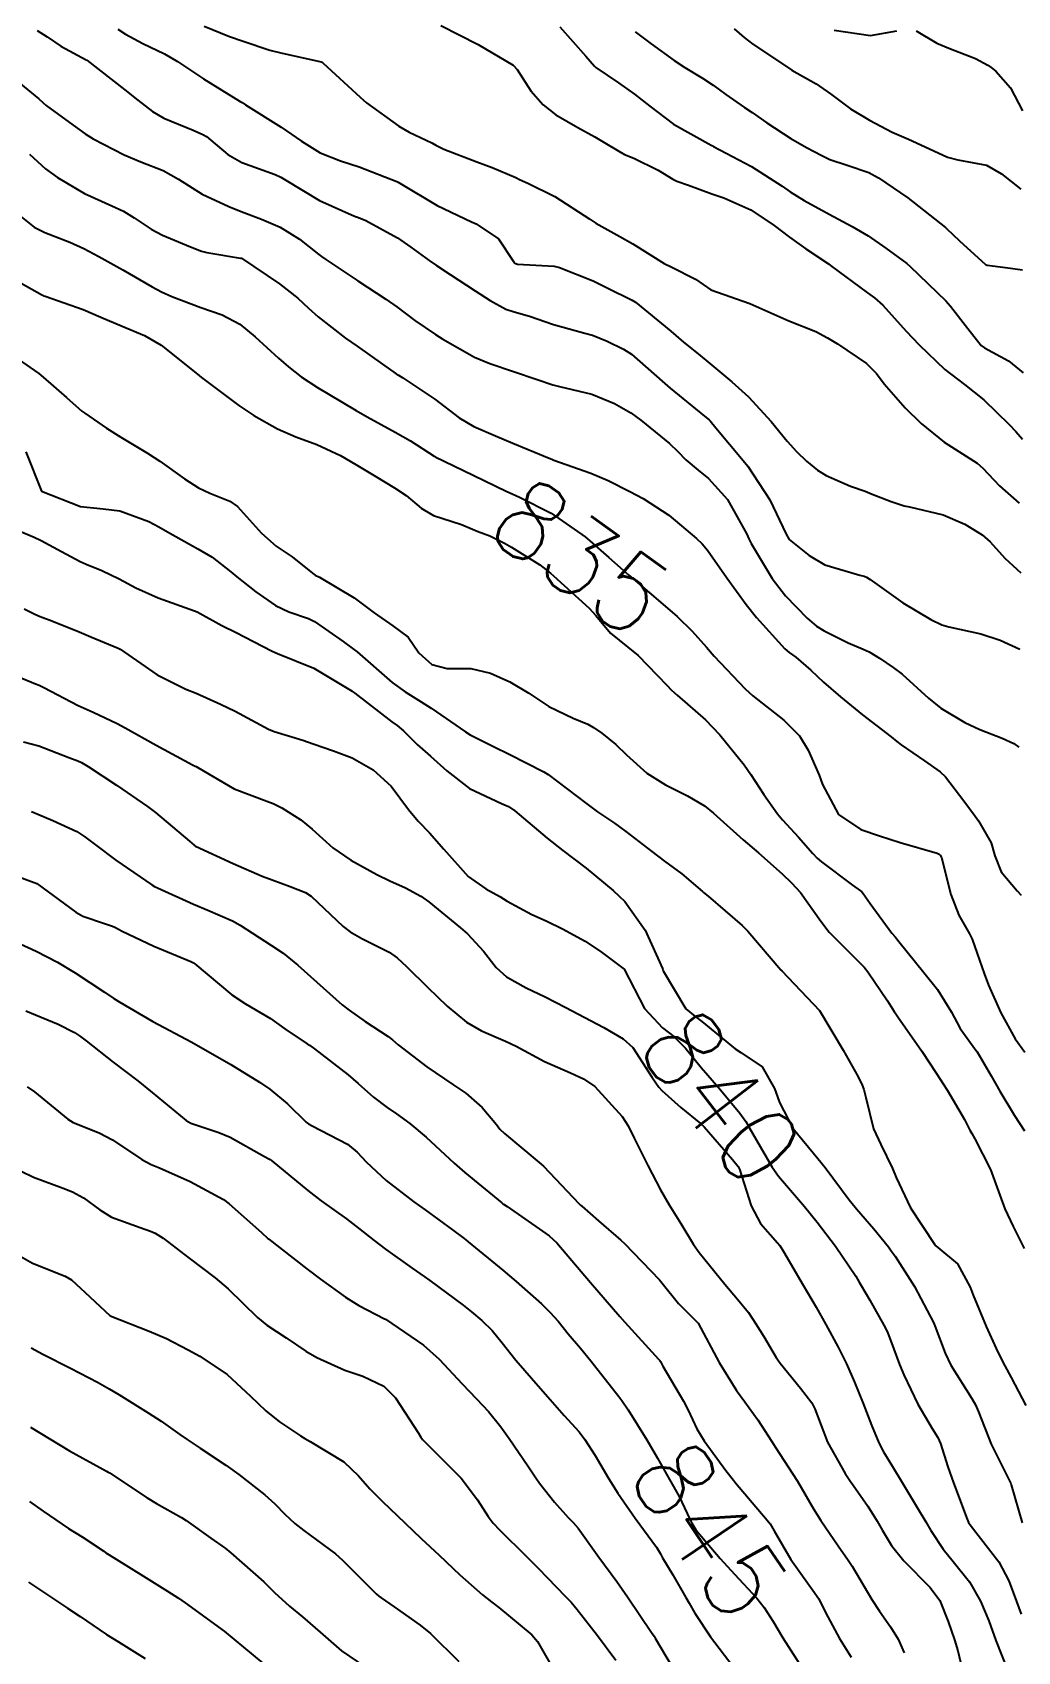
# Model space of a CAD drawing. Header units: metres. Extents: x 307586 to 320046, y 7427249 to 7434250.
# Drawn here: x 319275.3 to 319325.5, y 7427537.1 to 7427619.6 of the extents above; entities that cross this region are included whole.
import ezdxf
from ezdxf.enums import TextEntityAlignment as Align

# ---------------------------------------------------------------- set-up
doc = ezdxf.new("R2010")
doc.units = ezdxf.units.M
doc.header["$MEASUREMENT"] = 0
for name, color, linetype in [('Cotas', 45, 'Continuous'), ('Curvas de Nivel 1m', 11, 'Continuous'), ('Curvas de Nivel 5m', 15, 'Continuous')]:
    doc.layers.add(name, color=color, linetype=linetype)
doc.styles.add('Style-STANDARD', font='STANDARD.shx')

msp = doc.modelspace()

# ---------------------------------------------------------------- linework, layer by layer
at = {"layer": 'Curvas de Nivel 1m', "flags": 128}
for points, elevation in [([(319275.524, 7427619.734), (319276.035, 7427619.408), (319276.737, 7427618.94), (319278.023, 7427618.248), (319278.04, 7427618.236), (319278.066, 7427618.22), (319280.001, 7427616.719), (319280.659, 7427616.19), (319281.407, 7427615.598), (319281.984, 7427615.272), (319283.479, 7427614.654), (319283.976, 7427614.434), (319284.157, 7427614.33), (319284.391, 7427614.144), (319285.247, 7427613.412), (319285.962, 7427613), (319287.663, 7427612.395), (319287.955, 7427612.264), (319288.213, 7427612.097), (319289.938, 7427611.074), (319291.713, 7427610.266), (319291.925, 7427610.193), (319292.299, 7427610.046), (319293.914, 7427609.159), (319294.582, 7427608.693), (319295.529, 7427608.006), (319295.899, 7427607.753), (319296.596, 7427607.289), (319297.88, 7427606.464), (319298.641, 7427605.968), (319299.435, 7427605.523), (319299.867, 7427605.384), (319300.638, 7427605.17), (319301.861, 7427604.751), (319303.467, 7427604.303), (319303.857, 7427604.205), (319304.613, 7427603.899), (319305.448, 7427603.485), (319305.846, 7427603.224), (319307.41, 7427601.864), (319307.828, 7427601.506), (319309.569, 7427600.071), (319309.804, 7427599.882), (319309.856, 7427599.829), (319310.154, 7427599.472), (319311.54, 7427597.812), (319311.78, 7427597.514), (319312.915, 7427595.798), (319313.737, 7427594.047), (319313.899, 7427593.788), (319314.91, 7427592.958), (319315.72, 7427592.487), (319317.499, 7427591.958), (319317.715, 7427591.905), (319317.833, 7427591.858), (319318.022, 7427591.735), (319319.695, 7427590.548), (319321.123, 7427589.696), (319321.68, 7427589.429), (319322.039, 7427589.327), (319323.676, 7427588.98), (319324.666, 7427588.649), (319325.668, 7427588.186)], 832), ([(319279.636, 7427619.801), (319280.036, 7427619.552), (319280.918, 7427619.073), (319282.027, 7427618.542), (319282.687, 7427618.163), (319284.01, 7427617.274), (319285.89, 7427616.122), (319285.953, 7427616.081), (319285.992, 7427616.058), (319286.16, 7427615.95), (319287.98, 7427614.811), (319289.014, 7427614.09), (319289.967, 7427613.506), (319290.997, 7427613.098), (319291.96, 7427612.787), (319293.882, 7427612.031), (319293.952, 7427611.999), (319294.032, 7427611.948), (319295.935, 7427610.808), (319297.688, 7427609.982), (319297.922, 7427609.882), (319299.06, 7427609.108), (319299.835, 7427607.951), (319299.902, 7427607.88), (319300.027, 7427607.823), (319301.9, 7427607.713), (319302.176, 7427607.651), (319303.893, 7427606.964), (319304.614, 7427606.623), (319305.884, 7427605.989), (319306.058, 7427605.878), (319307.861, 7427604.397), (319308.508, 7427603.85), (319309.249, 7427603.241), (319309.842, 7427602.757), (319310.974, 7427601.819), (319311.822, 7427601.061), (319312.98, 7427599.798), (319313.793, 7427598.793), (319314.267, 7427598.263), (319314.777, 7427597.775), (319315.334, 7427597.322), (319315.776, 7427597.045), (319317.024, 7427596.494), (319317.768, 7427596.241), (319318.133, 7427596.101), (319319.093, 7427595.72), (319319.76, 7427595.501), (319320.024, 7427595.442), (319321.753, 7427595.042), (319322.856, 7427594.57), (319323.738, 7427594.016), (319324.143, 7427593.664), (319324.902, 7427592.829), (319325.717, 7427592.076)], 831), ([(319296.121, 7427619.999), (319298.033, 7427619.026), (319299.813, 7427617.962), (319300.021, 7427617.752), (319300.721, 7427616.66), (319301.343, 7427615.94), (319301.996, 7427615.437), (319303.111, 7427614.794), (319303.979, 7427614.311), (319304.653, 7427613.9), (319305.491, 7427613.41), (319305.966, 7427613.222), (319307.21, 7427612.617), (319307.956, 7427612.157), (319308.158, 7427612.06), (319308.763, 7427611.848), (319309.947, 7427611.411), (319310.562, 7427611.205), (319311.935, 7427610.596), (319313.135, 7427609.798), (319313.917, 7427609.206), (319314.745, 7427608.611), (319315.904, 7427607.832), (319316.008, 7427607.759), (319317.889, 7427606.363), (319318.254, 7427606.102), (319318.668, 7427605.728), (319319.863, 7427604.413), (319320.526, 7427603.703), (319321.84, 7427602.444), (319322.83, 7427601.68), (319323.821, 7427600.907), (319325.118, 7427599.65), (319325.452, 7427599.297), (319325.796, 7427598.904)], 829), ([(319302.195, 7427619.928), (319303.517, 7427618.426), (319303.961, 7427617.911), (319304.022, 7427617.855), (319305.19, 7427617.068), (319306.009, 7427616.494), (319306.781, 7427615.872), (319307.989, 7427614.965), (319309.915, 7427613.889), (319309.973, 7427613.857), (319310.027, 7427613.829), (319311.963, 7427612.807), (319313.531, 7427611.794), (319313.949, 7427611.504), (319314.651, 7427611.07), (319315.932, 7427610.37), (319317.114, 7427609.748), (319317.918, 7427609.259), (319318.818, 7427608.632), (319319.904, 7427607.852), (319320.069, 7427607.708), (319321.885, 7427605.947), (319322.119, 7427605.688), (319323.006, 7427604.538), (319323.69, 7427603.672), (319323.852, 7427603.548), (319325.082, 7427602.888), (319325.839, 7427602.289)], 828), ([(319306.041, 7427619.663), (319306.854, 7427619.052), (319308.026, 7427618.209), (319308.571, 7427617.855), (319309.475, 7427617.303), (319310.014, 7427616.949), (319310.663, 7427616.477), (319311.617, 7427615.814), (319311.999, 7427615.551), (319312.761, 7427615.033), (319313.98, 7427614.23), (319314.778, 7427613.778), (319315.558, 7427613.355), (319315.967, 7427613.151), (319316.848, 7427612.867), (319317.961, 7427612.501), (319318.446, 7427612.221), (319319.201, 7427611.721), (319319.945, 7427611.205), (319321.87, 7427609.691), (319321.922, 7427609.647), (319322.583, 7427609.017), (319323.904, 7427607.812), (319323.999, 7427607.764), (319324.929, 7427607.655), (319325.798, 7427607.538)], 827), ([(319311.083, 7427619.824), (319311.601, 7427619.379), (319312.035, 7427619.034), (319313.905, 7427617.791), (319314.022, 7427617.722), (319315.263, 7427617.018), (319316.01, 7427616.503), (319317.02, 7427615.75), (319317.994, 7427615.156), (319319.151, 7427614.557), (319319.98, 7427614.192), (319321.055, 7427613.699), (319321.969, 7427613.27), (319322.503, 7427613.149), (319323.965, 7427612.876), (319324.734, 7427612.432), (319325.713, 7427611.644)], 826), ([(319274.012, 7427617.555), (319275.609, 7427616.246), (319275.81, 7427616.062), (319275.99, 7427615.911), (319277.168, 7427615.041), (319277.975, 7427614.475), (319278.39, 7427614.216), (319279.965, 7427613.4), (319280.816, 7427613.042), (319281.957, 7427612.594), (319282.729, 7427612.162), (319283.942, 7427611.396), (319285.307, 7427610.754), (319285.929, 7427610.509), (319286.977, 7427610.109), (319287.919, 7427609.7), (319288.914, 7427609.091), (319289.905, 7427608.311), (319290.041, 7427608.206), (319290.246, 7427608.067), (319291.887, 7427606.98), (319293.319, 7427606.036), (319293.869, 7427605.642), (319294.798, 7427604.951), (319295.855, 7427604.23), (319296.222, 7427603.996), (319297.844, 7427603.079), (319298.624, 7427602.751), (319299.837, 7427602.351), (319301.044, 7427601.938), (319301.829, 7427601.676), (319302.17, 7427601.584), (319303.822, 7427601.189), (319304.988, 7427600.72), (319305.808, 7427600.235), (319306.327, 7427599.875), (319307.791, 7427598.68), (319308.208, 7427598.275), (319308.622, 7427597.847), (319309.251, 7427597.311), (319309.774, 7427596.897), (319310.747, 7427595.82), (319311.736, 7427594.046), (319311.84, 7427593.809), (319311.954, 7427593.584), (319313.021, 7427591.797), (319313.7, 7427590.913), (319314.818, 7427589.773), (319315.283, 7427589.37), (319315.677, 7427589.123), (319316.905, 7427588.513), (319317.667, 7427588.189), (319317.981, 7427588.05), (319318.506, 7427587.727), (319319.198, 7427587.257), (319319.655, 7427586.913), (319321.006, 7427585.696), (319321.635, 7427585.185), (319322.851, 7427584.452), (319323.619, 7427584.094), (319324.764, 7427583.653), (319325.354, 7427583.387), (319325.608, 7427583.197)], 833), ([(319275.135, 7427613.423), (319275.957, 7427612.691), (319276.567, 7427612.234), (319277.941, 7427611.426), (319279.342, 7427610.795), (319279.928, 7427610.524), (319280.468, 7427610.192), (319281.342, 7427609.603), (319281.914, 7427609.299), (319283.356, 7427608.708), (319283.906, 7427608.492), (319284.177, 7427608.417), (319285.903, 7427608.136), (319285.943, 7427608.12), (319287.884, 7427606.814), (319288.819, 7427606.086), (319289.368, 7427605.578), (319289.864, 7427605.129), (319291.262, 7427604.056), (319291.849, 7427603.64), (319293.148, 7427602.729), (319293.835, 7427602.236), (319293.96, 7427602.154), (319294.18, 7427602.025), (319295.817, 7427600.933), (319297.054, 7427599.987), (319297.799, 7427599.54), (319298.902, 7427599.071), (319299.79, 7427598.701), (319301.647, 7427597.931), (319301.782, 7427597.871), (319301.883, 7427597.828), (319303.776, 7427597.172), (319304.663, 7427596.788), (319305.766, 7427596.235), (319306.439, 7427595.873), (319307.75, 7427595.018), (319309.173, 7427593.838), (319309.461, 7427593.565), (319309.727, 7427593.234), (319310.706, 7427591.82), (319311.693, 7427590.471), (319312.231, 7427589.805), (319313.667, 7427588.213), (319313.899, 7427588.02), (319314.238, 7427587.781), (319315.001, 7427587.115), (319315.65, 7427586.513), (319316.515, 7427585.751), (319317.629, 7427584.844), (319319.091, 7427583.718), (319319.385, 7427583.488), (319319.609, 7427583.317), (319320.797, 7427582.502), (319321.595, 7427581.927), (319321.864, 7427581.687), (319322.801, 7427580.452), (319323.375, 7427579.672), (319323.561, 7427579.429), (319324.197, 7427578.308), (319324.379, 7427577.657), (319324.715, 7427576.832), (319325.525, 7427575.875), (319325.731, 7427575.638)], 834), ([(319273.889, 7427607.31), (319275.798, 7427606.241), (319275.847, 7427606.215), (319275.873, 7427606.201), (319275.928, 7427606.183), (319277.866, 7427605.518), (319278.781, 7427605.125), (319279.858, 7427604.655), (319280.998, 7427604.179), (319281.848, 7427603.691), (319283.785, 7427602.15), (319283.832, 7427602.108), (319283.985, 7427601.993), (319285.81, 7427600.622), (319286.581, 7427600.112), (319287.796, 7427599.424), (319288.725, 7427599.019), (319289.788, 7427598.628), (319290.996, 7427598.058), (319291.776, 7427597.599), (319292.813, 7427596.994), (319293.759, 7427596.423), (319294.351, 7427596.021), (319295.126, 7427595.388), (319295.743, 7427595.005), (319297.183, 7427594.542), (319297.736, 7427594.31), (319297.969, 7427594.21), (319298.615, 7427593.967), (319299.363, 7427593.589), (319299.727, 7427593.394), (319301.165, 7427592.489), (319301.714, 7427592.068), (319301.87, 7427591.928), (319303.688, 7427590.28), (319304.029, 7427589.905), (319304.783, 7427589.003), (319305.667, 7427588.288), (319306.192, 7427587.875), (319307.648, 7427586.354), (319307.895, 7427586.106), (319308.185, 7427585.852), (319309.624, 7427584.587), (319310.349, 7427583.823), (319311.598, 7427582.288), (319311.936, 7427581.807), (319312.593, 7427580.784), (319313.298, 7427579.793), (319313.56, 7427579.48), (319314.373, 7427578.599), (319315.101, 7427577.767), (319315.317, 7427577.54), (319315.539, 7427577.343), (319317.123, 7427576.148), (319317.524, 7427575.874), (319317.6, 7427575.815), (319317.672, 7427575.738), (319318.03, 7427575.217), (319319.125, 7427573.716), (319319.296, 7427573.518), (319319.489, 7427573.29), (319320.763, 7427571.697), (319321.46, 7427570.83), (319322.168, 7427569.679), (319322.618, 7427568.855), (319323.424, 7427567.747), (319323.483, 7427567.659), (319324.2, 7427566.441), (319324.649, 7427565.648), (319325.384, 7427564.404), (319325.891, 7427563.635)], 836), ([(319274.552, 7427602.971), (319275.614, 7427602.243), (319275.83, 7427602.064), (319277.017, 7427601.026), (319277.805, 7427600.333), (319277.956, 7427600.218), (319279.062, 7427599.467), (319279.791, 7427599.008), (319281.151, 7427598.176), (319281.777, 7427597.771), (319283.04, 7427596.881), (319283.757, 7427596.412), (319284.334, 7427596.141), (319285.359, 7427595.736), (319285.746, 7427595.463), (319286.964, 7427594.108), (319287.726, 7427593.434), (319288.532, 7427592.899), (319289.568, 7427592.072), (319289.711, 7427591.97), (319289.923, 7427591.854), (319291.694, 7427590.813), (319292.715, 7427590.04), (319293.676, 7427589.376), (319294.45, 7427588.797), (319294.994, 7427588.01), (319295.654, 7427587.412), (319296.437, 7427587.206), (319297.651, 7427587.2), (319298.651, 7427586.962), (319299.642, 7427586.526), (319300.609, 7427585.94), (319301.626, 7427585.264), (319302.867, 7427584.671), (319303.617, 7427584.363), (319303.909, 7427584.199), (319304.334, 7427583.899), (319305.05, 7427583.331), (319305.602, 7427582.797), (319306.633, 7427581.87), (319307.584, 7427581.269), (319308.713, 7427580.706), (319309.568, 7427580.199), (319310.033, 7427579.825), (319311.55, 7427578.474), (319312.321, 7427577.802), (319313.532, 7427576.729), (319314.016, 7427576.271), (319314.466, 7427575.776), (319315.501, 7427574.317), (319315.94, 7427573.756), (319317.478, 7427572.214), (319317.716, 7427571.977), (319317.913, 7427571.733), (319318.904, 7427570.266), (319319.254, 7427569.713), (319319.327, 7427569.597), (319319.44, 7427569.439), (319320.668, 7427567.698), (319321.411, 7427566.546), (319321.749, 7427566.027), (319321.975, 7427565.681), (319322.836, 7427564.213), (319323.117, 7427563.664), (319323.207, 7427563.498), (319323.369, 7427563.227), (319324.161, 7427561.652), (319324.635, 7427560.345), (319324.89, 7427559.644), (319325.314, 7427558.75), (319325.886, 7427557.634)], 837), ([(319274.956, 7427598.252), (319275.753, 7427596.24), (319277.745, 7427595.473), (319278.885, 7427595.344), (319279.743, 7427595.24), (319281.221, 7427594.692), (319281.736, 7427594.428), (319282.175, 7427594.166), (319283.725, 7427593.314), (319284.458, 7427592.877), (319285.402, 7427592.125), (319285.709, 7427591.872), (319286.688, 7427591.12), (319287.688, 7427590.421), (319288.367, 7427590.09), (319289.362, 7427589.757), (319289.678, 7427589.604), (319291.142, 7427588.581), (319291.664, 7427588.195), (319291.848, 7427588.048), (319293.64, 7427586.491), (319294.296, 7427586.02), (319295.126, 7427585.506), (319295.625, 7427585.179), (319297.373, 7427583.982), (319297.611, 7427583.829), (319298.846, 7427583.202), (319299.602, 7427582.843), (319301.379, 7427581.932), (319301.591, 7427581.794), (319302.088, 7427581.422), (319303.569, 7427580.296), (319304.119, 7427579.902), (319304.978, 7427579.31), (319305.553, 7427578.895), (319306.892, 7427577.867), (319307.536, 7427577.387), (319308.413, 7427576.733), (319309.472, 7427575.831), (319309.499, 7427575.807), (319309.522, 7427575.787), (319309.753, 7427575.595), (319311.497, 7427574.103), (319311.785, 7427573.807), (319313.473, 7427571.836), (319313.497, 7427571.814), (319313.517, 7427571.789), (319315.443, 7427569.76), (319316.656, 7427567.748), (319317.409, 7427566.387), (319317.623, 7427565.955), (319317.703, 7427565.735), (319317.798, 7427565.332), (319318.199, 7427563.728), (319318.567, 7427562.924), (319319.158, 7427561.713), (319319.346, 7427561.246), (319320.086, 7427559.702), (319321.305, 7427557.854), (319321.379, 7427557.764), (319321.481, 7427557.687), (319322.474, 7427556.852), (319323.121, 7427555.662), (319323.277, 7427555.247), (319323.942, 7427553.653), (319324.542, 7427552.344), (319324.889, 7427551.643), (319325.224, 7427551.051), (319325.963, 7427549.632)], 838), ([(319274.519, 7427594.258), (319275.379, 7427593.895), (319275.728, 7427593.738), (319276.775, 7427593.177), (319277.717, 7427592.656), (319278.025, 7427592.524), (319278.826, 7427592.203), (319279.707, 7427591.772), (319280.557, 7427591.325), (319281.692, 7427590.801), (319283.553, 7427590.151), (319283.682, 7427590.097), (319284.947, 7427589.402), (319285.672, 7427589.038), (319287.487, 7427588.102), (319287.662, 7427588.014), (319287.79, 7427587.969), (319289.65, 7427587.224), (319291.59, 7427586.05), (319291.633, 7427586.02), (319291.739, 7427585.942), (319293.618, 7427584.493), (319293.887, 7427584.297), (319294.216, 7427584.021), (319294.922, 7427583.326), (319295.6, 7427582.728), (319296.427, 7427581.992), (319297.58, 7427581.086), (319299.208, 7427580.316), (319299.566, 7427580.166), (319299.899, 7427579.947), (319301.549, 7427578.551), (319302.344, 7427577.922), (319303.53, 7427577.022), (319304.909, 7427575.889), (319305.228, 7427575.602), (319305.507, 7427575.317), (319306.55, 7427573.869), (319307.433, 7427571.901), (319307.448, 7427571.86), (319307.472, 7427571.796), (319308.621, 7427569.842), (319309.076, 7427569.472), (319309.437, 7427569.21), (319311.131, 7427567.813), (319311.42, 7427567.629), (319312.514, 7427566.898), (319313.146, 7427565.784), (319313.21, 7427565.593), (319313.392, 7427565.073), (319314.086, 7427563.773), (319315.357, 7427562.216), (319315.724, 7427561.756), (319316.962, 7427560.11), (319317.253, 7427559.741), (319317.322, 7427559.66), (319318.211, 7427558.625), (319318.961, 7427557.715), (319319.104, 7427557.516), (319319.298, 7427557.243), (319320.293, 7427555.7), (319321.255, 7427553.848), (319321.32, 7427553.689), (319321.853, 7427552.294), (319322.148, 7427551.676), (319323.208, 7427549.986), (319323.401, 7427549.658), (319323.548, 7427549.308), (319324.196, 7427547.65), (319325.164, 7427545.722), (319325.202, 7427545.64), (319325.22, 7427545.581), (319325.777, 7427543.634)], 839), ([(319273.646, 7427587.171), (319275.449, 7427586.429), (319275.635, 7427586.354), (319275.862, 7427586.238), (319277.624, 7427585.321), (319278.39, 7427584.977), (319279.615, 7427584.407), (319280.012, 7427584.186), (319281.604, 7427583.297), (319283.45, 7427582.296), (319283.594, 7427582.223), (319283.645, 7427582.201), (319283.719, 7427582.148), (319285.577, 7427581.064), (319287.239, 7427580.432), (319287.566, 7427580.322), (319288.013, 7427580.093), (319288.973, 7427579.495), (319289.552, 7427579.012), (319290.609, 7427578.059), (319291.534, 7427577.432), (319292.861, 7427576.698), (319293.518, 7427576.372), (319294.326, 7427576.018), (319295.103, 7427575.601), (319295.506, 7427575.301), (319297.13, 7427573.984), (319297.49, 7427573.673), (319298.301, 7427572.787), (319298.952, 7427571.958), (319299.466, 7427571.477), (319300.48, 7427570.918), (319301.451, 7427570.46), (319302.503, 7427569.919), (319303.438, 7427569.421), (319304.44, 7427568.902), (319305.427, 7427568.328), (319305.909, 7427567.875), (319306.91, 7427566.355), (319307.245, 7427565.861), (319307.391, 7427565.684), (319308.361, 7427564.824), (319309.375, 7427564.007), (319309.553, 7427563.828), (319311.004, 7427562.166), (319311.29, 7427561.811), (319311.351, 7427561.68), (319311.961, 7427559.8), (319312.429, 7427558.908), (319313.304, 7427557.919), (319313.412, 7427557.779), (319313.597, 7427557.48), (319314.601, 7427555.767), (319315.266, 7427554.642), (319315.768, 7427553.755), (319316.393, 7427552.597), (319316.819, 7427551.744), (319317.219, 7427550.817), (319317.662, 7427549.733), (319318.09, 7427548.625), (319318.462, 7427547.721), (319318.713, 7427547.254), (319319.171, 7427546.52), (319319.66, 7427545.705), (319320.426, 7427544.414), (319320.866, 7427543.693), (319321.129, 7427543.254), (319321.743, 7427542.305), (319322.258, 7427541.673), (319323.097, 7427540.625), (319323.656, 7427539.654), (319324.072, 7427538.651), (319324.442, 7427537.646), (319325.047, 7427536.088)], 841), ([(319274.822, 7427583.468), (319275.603, 7427583.256), (319277.149, 7427582.673), (319277.596, 7427582.488), (319277.781, 7427582.403), (319278.132, 7427582.212), (319279.579, 7427581.257), (319281.163, 7427580.174), (319281.56, 7427579.869), (319283.295, 7427578.403), (319283.543, 7427578.188), (319283.568, 7427578.175), (319283.609, 7427578.149), (319285.53, 7427577.263), (319287.007, 7427576.619), (319287.518, 7427576.422), (319288.438, 7427576.086), (319289.223, 7427575.787), (319289.508, 7427575.601), (319291.142, 7427574.054), (319291.49, 7427573.772), (319292.088, 7427573.443), (319293.48, 7427572.737), (319293.899, 7427572.446), (319294.367, 7427572.017), (319295.457, 7427570.938), (319296.443, 7427569.99), (319297.435, 7427569.173), (319298.191, 7427568.729), (319299.426, 7427568.209), (319299.963, 7427567.945), (319301.411, 7427567.166), (319302.729, 7427566.584), (319303.399, 7427566.281), (319303.98, 7427565.894), (319305.378, 7427564.356), (319305.674, 7427563.877), (319305.992, 7427563.249), (319306.683, 7427561.867), (319307.334, 7427560.613), (319307.774, 7427559.853), (319308.365, 7427558.896), (319309.006, 7427557.834), (319309.297, 7427557.425), (319310.61, 7427555.817), (319311.265, 7427555.038), (319311.814, 7427554.358), (319312.194, 7427553.796), (319312.597, 7427553.14), (319313.236, 7427552.065), (319313.432, 7427551.778), (319314.469, 7427550.513), (319315.055, 7427549.761), (319315.2, 7427549.459), (319315.848, 7427547.753), (319316.746, 7427546.158), (319317.028, 7427545.741), (319317.151, 7427545.565), (319317.908, 7427544.493), (319318.384, 7427543.721), (319318.658, 7427543.247), (319319.121, 7427542.48), (319319.736, 7427541.704), (319321.093, 7427540.349), (319321.588, 7427539.682), (319322.013, 7427538.617), (319322.334, 7427537.671), (319322.498, 7427537.109), (319322.833, 7427535.663)], 842), ([(319275.233, 7427579.918), (319275.558, 7427579.783), (319276.327, 7427579.46), (319277.55, 7427578.89), (319277.959, 7427578.625), (319278.499, 7427578.206), (319279.532, 7427577.439), (319281.374, 7427576.171), (319281.512, 7427576.09), (319281.66, 7427576.02), (319283.503, 7427575.189), (319284.237, 7427574.876), (319285.495, 7427574.331), (319285.882, 7427574.116), (319287.483, 7427573.082), (319288.072, 7427572.684), (319288.826, 7427572.08), (319289.464, 7427571.503), (319291.083, 7427570.054), (319291.44, 7427569.777), (319292.267, 7427569.209), (319293.427, 7427568.437), (319293.661, 7427568.262), (319293.941, 7427568.022), (319295.406, 7427566.892), (319296.734, 7427565.987), (319297.389, 7427565.543), (319298.237, 7427564.822), (319298.957, 7427563.956), (319299.139, 7427563.722), (319299.368, 7427563.487), (319301.237, 7427561.931), (319301.351, 7427561.821), (319303.175, 7427559.902), (319303.255, 7427559.833), (319303.322, 7427559.785), (319304.167, 7427559.039), (319305.305, 7427558.054), (319305.485, 7427557.878), (319307.275, 7427556.028), (319307.415, 7427555.858), (319308.239, 7427554.821), (319309.253, 7427553.83), (319310.329, 7427551.819), (319311.212, 7427550.389), (319311.634, 7427549.804), (319312.29, 7427548.89), (319313.006, 7427547.783), (319313.179, 7427547.515), (319314.323, 7427545.768), (319315.139, 7427544.348), (319315.501, 7427543.756), (319316.399, 7427542.468), (319316.91, 7427541.742), (319317.108, 7427541.426), (319318.117, 7427539.724), (319318.498, 7427539.14), (319319.069, 7427538.337), (319319.448, 7427537.706), (319319.753, 7427537.006)], 843), ([(319273.523, 7427576.971), (319275.513, 7427576.24), (319277.498, 7427574.778), (319277.86, 7427574.578), (319278.966, 7427574.198), (319279.368, 7427574.068), (319279.491, 7427574.013), (319279.861, 7427573.815), (319281.482, 7427573.045), (319283.363, 7427572.262), (319283.474, 7427572.212), (319283.513, 7427572.19), (319283.568, 7427572.149), (319285.45, 7427570.567), (319286.163, 7427570.113), (319287.436, 7427569.36), (319288.17, 7427568.829), (319289.306, 7427568.072), (319289.422, 7427567.994), (319289.674, 7427567.813), (319291.4, 7427566.49), (319291.906, 7427566.045), (319292.694, 7427565.344), (319293.381, 7427564.817), (319293.858, 7427564.495), (319294.535, 7427564.008), (319295.366, 7427563.305), (319296.794, 7427561.986), (319297.346, 7427561.506), (319299.234, 7427559.951), (319299.286, 7427559.914), (319299.322, 7427559.887), (319299.497, 7427559.773), (319301.309, 7427558.515), (319301.652, 7427558.271), (319302.046, 7427557.919), (319303.281, 7427556.458), (319303.755, 7427555.895), (319305.256, 7427554.168), (319305.512, 7427553.877), (319307.234, 7427551.981), (319307.288, 7427551.914), (319307.325, 7427551.859), (319307.454, 7427551.632), (319308.501, 7427549.841), (319308.74, 7427549.379), (319309.189, 7427548.441), (319309.552, 7427547.826), (319310.66, 7427546.315), (319311.049, 7427545.811), (319311.152, 7427545.681), (319312.013, 7427544.669), (319312.778, 7427543.785), (319312.93, 7427543.582), (319313.127, 7427543.232), (319313.986, 7427541.771), (319315.09, 7427540.231), (319315.398, 7427539.757), (319315.755, 7427539.075), (319316.455, 7427537.746), (319317.049, 7427536.798)], 844), ([(319274.946, 7427569.755), (319275.436, 7427569.539), (319276.595, 7427569.064), (319277.427, 7427568.65), (319277.688, 7427568.479), (319278.034, 7427568.211), (319279.407, 7427567.136), (319280.661, 7427566.177), (319281.387, 7427565.586), (319283.136, 7427564.152), (319283.372, 7427564.028), (319284.789, 7427563.55), (319285.365, 7427563.299), (319287.131, 7427562.327), (319287.354, 7427562.198), (319287.413, 7427562.159), (319287.506, 7427562.098), (319289.331, 7427560.588), (319290.023, 7427560.063), (319291.314, 7427559.136), (319291.927, 7427558.659), (319292.721, 7427558.029), (319293.297, 7427557.597), (319294.655, 7427556.633), (319295.276, 7427556.198), (319295.554, 7427555.997), (319297.261, 7427554.746), (319297.692, 7427554.408), (319298.215, 7427553.966), (319298.734, 7427553.444), (319299.242, 7427552.813), (319299.954, 7427551.943), (319301.211, 7427550.485), (319301.696, 7427549.923), (319302.405, 7427549.122), (319303.187, 7427548.28), (319303.474, 7427547.897), (319303.991, 7427547.071), (319304.692, 7427545.885), (319305.146, 7427545.148), (319306.039, 7427543.871), (319307.118, 7427542.405), (319307.321, 7427542.063), (319307.435, 7427541.855), (319307.954, 7427540.993), (319308.628, 7427539.837), (319308.791, 7427539.546), (319309.075, 7427539.04), (319309.874, 7427537.822), (319311.04, 7427536.311)], 846), ([(319275.013, 7427565.869), (319275.387, 7427565.626), (319277.09, 7427564.223), (319277.371, 7427564.062), (319278.686, 7427563.52), (319279.363, 7427563.166), (319280.874, 7427562.175), (319281.349, 7427561.919), (319281.764, 7427561.747), (319283.337, 7427561.051), (319285.035, 7427560.123), (319285.321, 7427559.914), (319286.973, 7427558.437), (319287.303, 7427558.141), (319287.325, 7427558.122), (319287.353, 7427558.099), (319289.281, 7427556.587), (319289.99, 7427556.063), (319291.264, 7427555.155), (319291.944, 7427554.724), (319293.253, 7427554.051), (319293.305, 7427554.019), (319295.24, 7427552.706), (319296.044, 7427551.992), (319297.214, 7427550.735), (319297.943, 7427549.969), (319298.548, 7427549.311), (319299.189, 7427548.529), (319299.614, 7427547.946), (319300.559, 7427546.539), (319300.963, 7427545.932), (319301.15, 7427545.663), (319301.92, 7427544.698), (319302.623, 7427543.908), (319302.879, 7427543.653), (319303.128, 7427543.362), (319304.176, 7427541.889), (319305.094, 7427540.649), (319305.646, 7427539.874), (319306.875, 7427538.052), (319307.004, 7427537.861), (319307.062, 7427537.767), (319308.188, 7427535.843)], 847), ([(319273.432, 7427562.188), (319275.338, 7427561.26), (319276.849, 7427560.706), (319277.327, 7427560.524), (319277.884, 7427560.212), (319278.719, 7427559.601), (319279.313, 7427559.235), (319280.777, 7427558.706), (319281.306, 7427558.516), (319281.544, 7427558.405), (319281.95, 7427558.16), (319283.288, 7427557.142), (319284.615, 7427556.127), (319285.267, 7427555.57), (319286.773, 7427554.105), (319287.249, 7427553.721), (319288.233, 7427553.075), (319289.236, 7427552.388), (319289.788, 7427552.064), (319291.224, 7427551.433), (319292.139, 7427551.116), (319293.212, 7427550.609), (319293.808, 7427550.014), (319294.976, 7427548.211), (319295.103, 7427548.001), (319295.181, 7427547.898), (319297.098, 7427545.981), (319297.152, 7427545.919), (319297.991, 7427544.816), (319298.543, 7427543.959), (319298.791, 7427543.616), (319299.126, 7427543.269), (319300.48, 7427541.936), (319301.104, 7427541.31), (319302.464, 7427539.909), (319302.764, 7427539.589), (319303.076, 7427539.217), (319304.108, 7427537.89), (319305.044, 7427536.637)], 848), ([(319273.855, 7427557.694), (319275.283, 7427556.884), (319276.947, 7427556.223), (319277.271, 7427556.037), (319278.216, 7427555.159), (319279.253, 7427554.19), (319281.245, 7427553.42), (319282.13, 7427553.045), (319283.236, 7427552.469), (319283.833, 7427552.134), (319285.219, 7427551.197), (319286.418, 7427550.108), (319287.195, 7427549.35), (319287.891, 7427548.79), (319288.955, 7427548.073), (319289.181, 7427547.935), (319289.463, 7427547.783), (319291.164, 7427546.756), (319291.92, 7427546.038), (319292.494, 7427545.378), (319293.14, 7427544.726), (319293.901, 7427544.012), (319295.121, 7427542.85), (319296.033, 7427541.991), (319297.098, 7427540.991), (319298.255, 7427539.962), (319298.717, 7427539.593), (319299.077, 7427539.32), (319300.77, 7427537.933), (319301.058, 7427537.589), (319301.998, 7427535.916)], 849), ([(319275.186, 7427548.517), (319275.662, 7427548.235), (319277.169, 7427547.316), (319279.065, 7427546.281), (319279.154, 7427546.229), (319279.215, 7427546.189), (319281.14, 7427544.918), (319281.607, 7427544.633), (319282.465, 7427544.15), (319282.895, 7427543.908), (319283.129, 7427543.758), (319284.39, 7427542.857), (319285.115, 7427542.345), (319285.415, 7427542.117), (319287.091, 7427540.638), (319287.642, 7427540.092), (319288.394, 7427539.398), (319289.071, 7427538.853), (319289.966, 7427538.061), (319291.049, 7427537.11), (319292.658, 7427536.026)], 851), ([(319275.138, 7427544.721), (319275.839, 7427544.233), (319277.12, 7427543.356), (319277.829, 7427542.925), (319278.928, 7427542.193), (319279.035, 7427542.114), (319279.111, 7427542.062), (319279.427, 7427541.868), (319281.093, 7427540.833), (319282.181, 7427540.154), (319282.733, 7427539.799), (319283.077, 7427539.563), (319285.063, 7427538.12), (319287.039, 7427536.478)], 852), ([(319275.087, 7427540.621), (319275.653, 7427540.234), (319277.074, 7427539.281), (319277.718, 7427538.859), (319278.682, 7427538.196), (319279.059, 7427537.943), (319279.671, 7427537.567), (319281.041, 7427536.726)], 853)]:
    msp.add_lwpolyline(points, dxfattribs=dict(at, elevation=elevation))
at = {"layer": 'Curvas de Nivel 5m', "flags": 128}
for points, elevation in [([(319284.041, 7427619.95), (319285.343, 7427619.438), (319286.034, 7427619.19), (319287.395, 7427618.741), (319288.028, 7427618.573), (319289.955, 7427618.149), (319290.023, 7427618.131), (319290.06, 7427618.117), (319290.113, 7427618.079), (319291.997, 7427616.337), (319292.334, 7427616.047), (319293.981, 7427614.857), (319294.513, 7427614.557), (319295.655, 7427614.005), (319295.866, 7427613.895), (319295.971, 7427613.84), (319296.273, 7427613.693), (319297.963, 7427613.035), (319298.741, 7427612.753), (319299.956, 7427612.234), (319300.14, 7427612.134), (319300.557, 7427611.944), (319301.943, 7427611.267), (319303.724, 7427610.114), (319303.924, 7427609.976), (319304.03, 7427609.908), (319305.255, 7427609.229), (319305.913, 7427608.856), (319307.51, 7427607.864), (319307.901, 7427607.669), (319309.106, 7427607.053), (319309.89, 7427606.511), (319311.883, 7427605.81), (319313.87, 7427604.93), (319315.249, 7427604.383), (319315.857, 7427604.066), (319316.352, 7427603.755), (319317.843, 7427602.748), (319318.346, 7427602.24), (319318.741, 7427601.726), (319319.815, 7427600.496), (319320.63, 7427599.702), (319321.793, 7427598.742), (319323.483, 7427597.673), (319323.78, 7427597.42), (319324.63, 7427596.516), (319325.629, 7427595.642)], 830), ([(319316.196, 7427619.758), (319318.04, 7427619.475), (319319.389, 7427619.727)], 825), ([(319320.374, 7427619.715), (319321.425, 7427619.084), (319322.034, 7427618.841), (319323.394, 7427618.311), (319324.026, 7427617.973), (319324.205, 7427617.847), (319324.433, 7427617.664), (319325.183, 7427616.821), (319325.804, 7427615.643)], 825), ([(319274.689, 7427610.259), (319275.38, 7427609.71), (319275.915, 7427609.442), (319277.192, 7427608.945), (319277.907, 7427608.616), (319278.674, 7427608.212), (319279.893, 7427607.532), (319281.392, 7427606.666), (319281.876, 7427606.404), (319282.403, 7427606.165), (319283.868, 7427605.612), (319284.97, 7427605.239), (319285.859, 7427604.755), (319286.642, 7427604.112), (319287.842, 7427603.032), (319288.341, 7427602.595), (319288.998, 7427602.083), (319289.825, 7427601.537), (319291.089, 7427600.782), (319291.808, 7427600.364), (319292.363, 7427600.044), (319293.795, 7427599.257), (319294.578, 7427598.806), (319295.783, 7427598.03), (319295.84, 7427597.999), (319297.769, 7427597.066), (319299.483, 7427596.228), (319299.755, 7427596.105), (319300.133, 7427595.946), (319301.745, 7427595.132), (319303.49, 7427593.912), (319303.731, 7427593.71), (319304.694, 7427592.867), (319305.714, 7427591.966), (319305.817, 7427591.879), (319307.689, 7427590.274), (319308.175, 7427589.853), (319308.948, 7427589.113), (319309.668, 7427588.29), (319310.066, 7427587.826), (319311.646, 7427586.161), (319312.035, 7427585.806), (319313.625, 7427584.565), (319314.423, 7427583.778), (319314.867, 7427583.032), (319315.415, 7427581.763), (319315.586, 7427581.296), (319316.408, 7427579.752), (319317.556, 7427578.999), (319318.501, 7427578.674), (319319.549, 7427578.339), (319321.446, 7427577.789), (319321.543, 7427577.745), (319321.6, 7427577.689), (319321.666, 7427577.565), (319322.143, 7427575.684), (319322.556, 7427574.625), (319323.09, 7427573.666), (319323.226, 7427573.399), (319323.483, 7427572.68), (319323.836, 7427571.656), (319324.066, 7427571.052), (319324.696, 7427569.647), (319325.43, 7427568.321), (319325.913, 7427567.635)], 835), ([(319274.858, 7427590.252), (319275.409, 7427589.973), (319275.679, 7427589.858), (319276.28, 7427589.631), (319277.671, 7427589.071), (319278.272, 7427588.814), (319279.663, 7427588.245), (319279.761, 7427588.189), (319281.644, 7427586.889), (319283.118, 7427586.155), (319283.631, 7427585.944), (319284.879, 7427585.384), (319285.622, 7427585.021), (319287.329, 7427584.103), (319287.612, 7427583.993), (319289.087, 7427583.557), (319289.606, 7427583.37), (319290.648, 7427583.014), (319291.599, 7427582.647), (319292.667, 7427582.039), (319293.581, 7427581.208), (319294.473, 7427580.016), (319294.965, 7427579.416), (319295.551, 7427578.832), (319296.274, 7427577.993), (319297.522, 7427576.6), (319298.42, 7427575.966), (319299.127, 7427575.574), (319299.507, 7427575.345), (319300.77, 7427574.668), (319301.497, 7427574.33), (319302.323, 7427573.922), (319303.487, 7427573.298), (319304.323, 7427572.739), (319305.473, 7427571.88), (319306.518, 7427569.869), (319307.433, 7427568.888), (319308.016, 7427568.439), (319308.602, 7427567.842), (319309.408, 7427566.858), (319310.301, 7427565.821), (319311.38, 7427564.524), (319311.679, 7427564.107), (319311.853, 7427563.803), (319312.407, 7427562.838), (319313.022, 7427561.785), (319313.346, 7427561.323), (319314.679, 7427559.766), (319315.315, 7427558.98), (319316.249, 7427557.751), (319317.288, 7427556.212), (319317.465, 7427555.917), (319317.571, 7427555.736), (319318.014, 7427554.987), (319318.729, 7427553.718), (319318.904, 7427553.369), (319319.241, 7427552.498), (319319.529, 7427551.707), (319319.748, 7427551.182), (319320.46, 7427549.697), (319321.191, 7427548.459), (319321.486, 7427547.985), (319321.611, 7427547.684), (319321.981, 7427546.488), (319322.272, 7427545.673), (319322.975, 7427543.822), (319323.047, 7427543.661), (319323.08, 7427543.609), (319323.132, 7427543.545), (319324.586, 7427541.645), (319325.098, 7427540.678), (319325.485, 7427539.636), (319325.723, 7427538.987)], 840), ([(319274.478, 7427573.251), (319275.478, 7427572.797), (319276.556, 7427572.229), (319277.465, 7427571.683), (319278.954, 7427570.694), (319279.446, 7427570.372), (319279.742, 7427570.187), (319281.433, 7427569.21), (319283.423, 7427568.15), (319285.406, 7427567.018), (319286.877, 7427566.105), (319287.389, 7427565.755), (319288.306, 7427565.01), (319289.251, 7427564.072), (319289.319, 7427564.018), (319289.372, 7427563.98), (319289.551, 7427563.889), (319291.362, 7427562.949), (319291.856, 7427562.54), (319292.335, 7427562.035), (319293.339, 7427561.101), (319294.751, 7427560.006), (319295.319, 7427559.597), (319296.711, 7427558.584), (319297.305, 7427558.141), (319297.399, 7427558.074), (319297.524, 7427557.977), (319299.281, 7427556.518), (319299.967, 7427555.943), (319301.262, 7427554.811), (319301.707, 7427554.373), (319302.102, 7427553.917), (319302.623, 7427553.286), (319303.239, 7427552.543), (319303.776, 7427551.895), (319305.206, 7427550.083), (319305.359, 7427549.878), (319305.676, 7427549.398), (319306.634, 7427547.865), (319307.169, 7427546.932), (319307.792, 7427545.85), (319308.286, 7427544.984), (319308.829, 7427543.835), (319308.923, 7427543.626), (319309.128, 7427543.292), (319310.372, 7427541.817), (319311.101, 7427541.015), (319312.238, 7427539.793), (319312.618, 7427539.326), (319313.071, 7427538.607), (319313.563, 7427537.775), (319314.533, 7427536.272)], 845), ([(319275.228, 7427552.571), (319275.822, 7427552.234), (319277.223, 7427551.53), (319278.602, 7427550.809), (319279.207, 7427550.472), (319279.698, 7427550.185), (319281.194, 7427549.25), (319281.852, 7427548.823), (319282.808, 7427548.146), (319283.179, 7427547.892), (319283.85, 7427547.456), (319285.16, 7427546.588), (319285.813, 7427546.113), (319287.143, 7427545.069), (319287.657, 7427544.611), (319288.17, 7427544.084), (319288.664, 7427543.613), (319289.125, 7427543.245), (319290.74, 7427542.054), (319291.108, 7427541.739), (319292.829, 7427540.024), (319292.963, 7427539.903), (319293.081, 7427539.818), (319293.738, 7427539.352), (319295.067, 7427538.417), (319295.591, 7427537.995), (319297.042, 7427536.563)], 850)]:
    msp.add_lwpolyline(points, dxfattribs=dict(at, elevation=elevation))

# ---------------------------------------------------------------- texts
at = {"layer": 'Cotas', "style": 'Style-STANDARD'}
for s, rotation, p in [('835', 324.25418, (319303.26, 7427592.891, 835)), ('840', 307.48913, (319310.427, 7427565.349, 840)), ('845', 304.0245, (319309.821, 7427543.27, 845))]:
    msp.add_text(s, height=4, rotation=rotation, dxfattribs=at).set_placement(p, align=Align.MIDDLE_CENTER)

doc.saveas('drawing.dxf')
